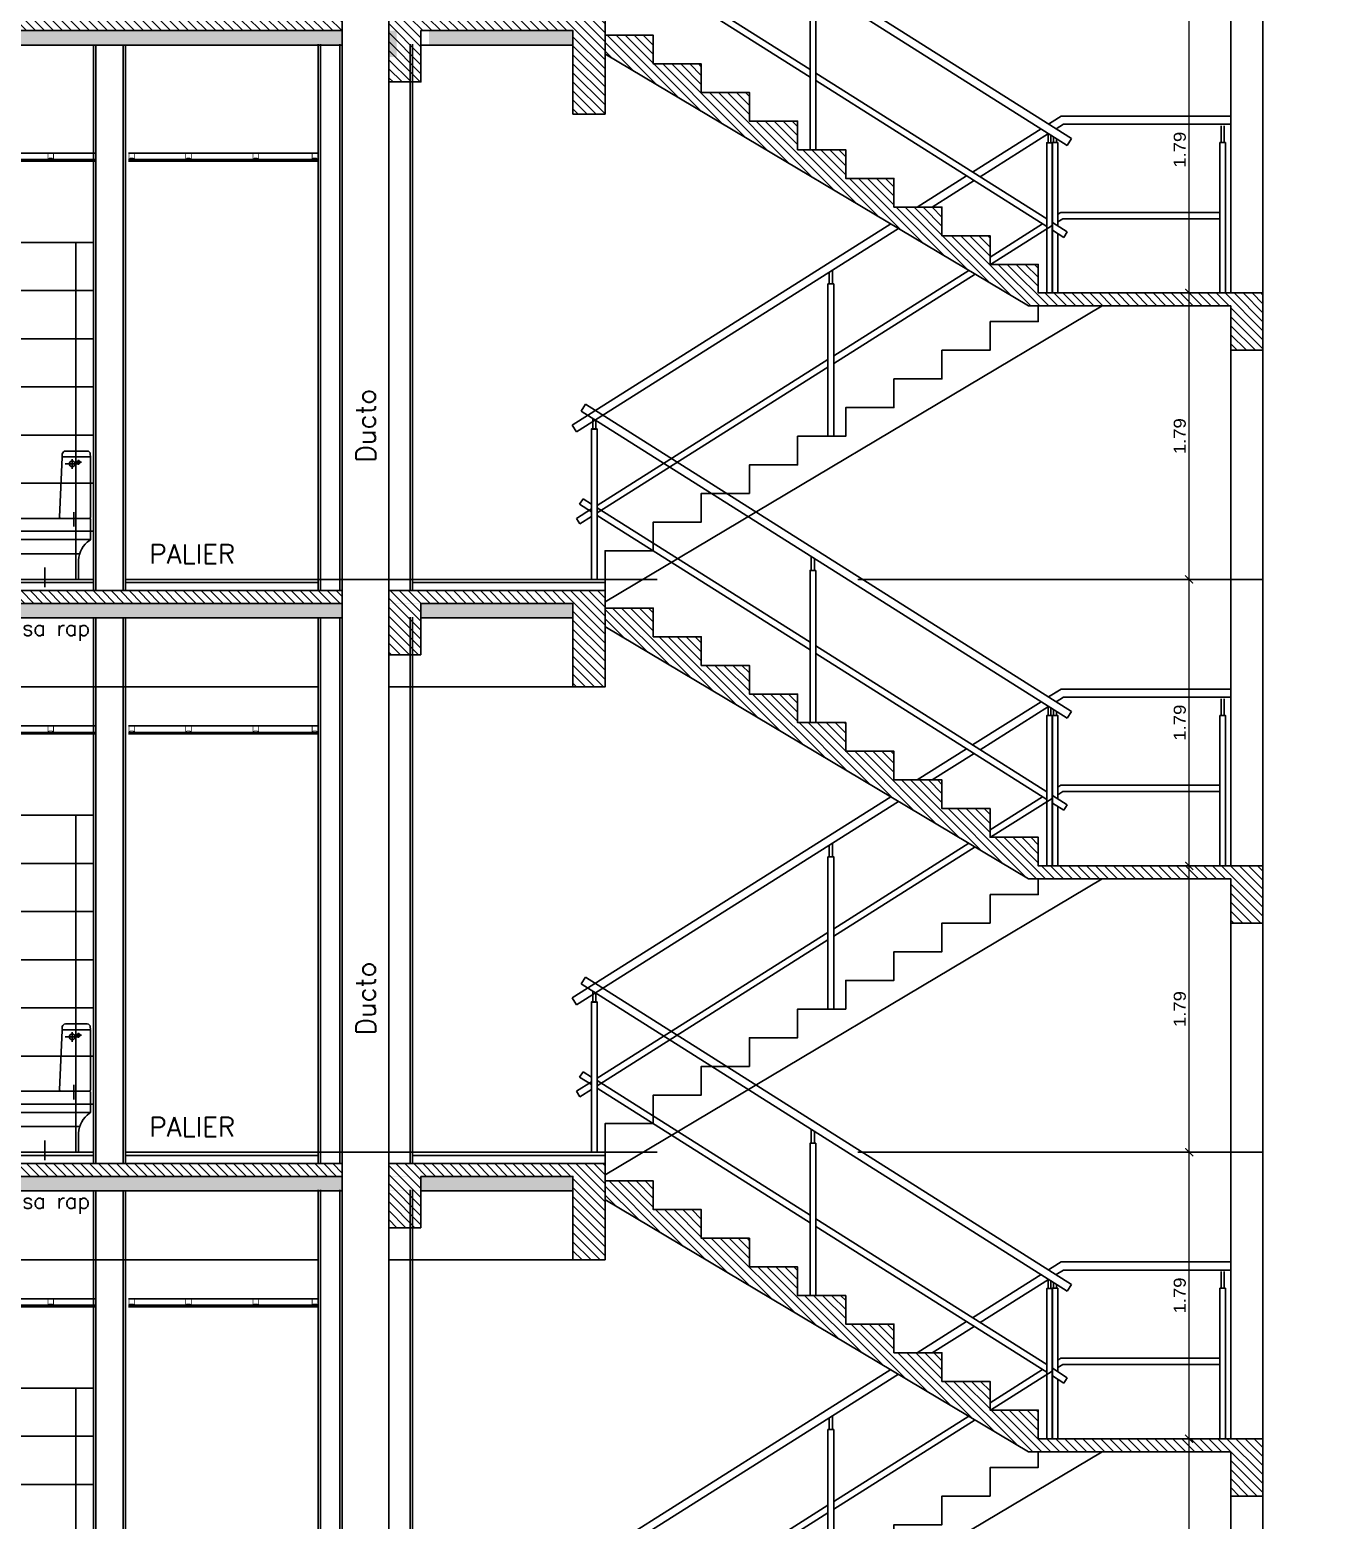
# Model space of a CAD drawing. Header units: metres. Extents: x 126 to 596, y -539 to -70.
# Drawn here: x 301.99 to 310.01, y -391.82 to -382.53 of the extents above; entities that cross this region are included whole.
import ezdxf
from ezdxf.enums import TextEntityAlignment as Align

# ---------------------------------------------------------------- set-up
doc = ezdxf.new("R2010")
doc.units = ezdxf.units.M
doc.header["$LTSCALE"] = 10
doc.linetypes.add('DASHDOT', pattern=[1, 0.5, -0.25, 0, -0.25])
doc.linetypes.add('HIDDEN', pattern=[0.375, 0.25, -0.125])
for name, color, linetype in [('01', 1, 'Continuous'), ('02', 2, 'Continuous'), ('A- Hatch Hormigon', 255, 'Continuous'), ('A-Autos', 254, 'Continuous'), ('A-Muros', 4, 'Continuous'), ('A-Revoques', 1, 'Continuous'), ('Dr Bloques', 1, 'Continuous'), ('Dr Ejes en bloque', 4, 'Continuous'), ('Dr Relleno vigueta', 254, 'Continuous'), ('PISO', 251, 'Continuous'), ('SAN', 1, 'Continuous'), ('SANFINAL', 1, 'Continuous'), ('SectionCutEdges', 5, 'Continuous'), ('TCOTA', 1, 'Continuous'), ('Texto', 3, 'Continuous'), ('TM-REVEST', 135, 'Continuous'), ('V-01', 1, 'Continuous')]:
    doc.layers.add(name, color=color, linetype=linetype)
doc.layers.add('SANHIDRO', color=3, linetype='DASHDOT', plot=False)
doc.styles.add('1-50', font='arial.ttf', dxfattribs={"width": 1.1, "height": 0.075})
doc.styles.add('T12', font='romans.shx', dxfattribs={"height": 0.12})
doc.dimstyles.new('1-50', dxfattribs={"dimscale": 0, "dimtxt": 0.075, "dimasz": 0.05, "dimexe": 0, "dimexo": 0.025, "dimgap": 0.02, "dimtad": 1, "dimzin": 4, "dimdsep": 46, "dimtxsty": '1-50', "dimblk": 'ARCHTICK', "dimcen": 0.09, "dimclrd": 256, "dimclre": 8, "dimclrt": 2, "dimadec": 0, "dimazin": 3, "dimtfac": 1, "dimtofl": 0, "dimtmove": 2, "dimatfit": 3, "dimldrblk": 'OPEN90', "dimfxl": 1, "dimtolj": 1, "dimtzin": 0, "dimlwd": 18, "dimlwe": 18, "dimarcsym": 0})
pattern_1 = [(315, (-42.116808, 92.436445), (0.0280633004, 0.0280633004), [])]

# ---------------------------------------------------------------- blocks, each defined once
blk = doc.blocks.new('_ArchTick')
at = {"color": 0, "linetype": 'ByBlock', "const_width": 0.15}
blk.add_lwpolyline([(-0.5, -0.5), (0.5, 0.5)], dxfattribs=at)
blk = doc.blocks.new('*D84')
at = {"layer": 'Defpoints', "color": 0, "transparency": 16777216}
for p in [(329.8798, -262.5836), (330.0195, -262.5836), (330.0195, -264.3686)]:
    blk.add_point(p, dxfattribs=at)
at = {"layer": 'TCOTA', "color": 8, "lineweight": 18, "transparency": 16777216}
for p, q in [((329.9945, -262.5836), (329.8798, -262.5836)), ((329.9945, -264.3686), (329.8798, -264.3686))]:
    blk.add_line(p, q, dxfattribs=at)
at = {"layer": 'TCOTA', "lineweight": 18, "transparency": 16777216}
blk.add_line((329.8798, -264.3686), (329.8798, -262.5836), dxfattribs=at)
at = {"layer": 'TCOTA', "lineweight": 18, "transparency": 16777216, "xscale": 0.05, "yscale": 0.05, "zscale": 0.05}
for p, rotation in [((329.8798, -262.5836), 90), ((329.8798, -264.3686), 270)]:
    blk.add_blockref('_ArchTick', p, dxfattribs=dict(at, rotation=rotation))
at = {"layer": 'TCOTA', "color": 2, "transparency": 16777216, "insert": (329.8215, -263.4761), "char_height": 0.075, "attachment_point": 5, "rotation": 90, "style": '1-50'}
blk.add_mtext('\\A1;1.79', dxfattribs=at)
blk = doc.blocks.new('_Open90')
at = {"color": 0, "linetype": 'ByBlock', "lineweight": -2}
for p, q in [((0, 0), (-1, 0)), ((-0.5, 0.5), (0, 0)), ((0, 0), (-0.5, -0.5))]:
    blk.add_line(p, q, dxfattribs=at)
blk = doc.blocks.new('*D85')
at = {"layer": 'Defpoints', "color": 0, "transparency": 16777216}
for p in [(329.8798, -260.7986), (330.0195, -260.7986), (330.0195, -262.5836)]:
    blk.add_point(p, dxfattribs=at)
at = {"layer": 'TCOTA', "color": 8, "lineweight": 18, "transparency": 16777216}
for p, q in [((329.9945, -260.7986), (329.8798, -260.7986)), ((329.9945, -262.5836), (329.8798, -262.5836))]:
    blk.add_line(p, q, dxfattribs=at)
at = {"layer": 'TCOTA', "lineweight": 18, "transparency": 16777216}
blk.add_line((329.8798, -262.5836), (329.8798, -260.7986), dxfattribs=at)
at = {"layer": 'TCOTA', "lineweight": 18, "transparency": 16777216, "xscale": 0.05, "yscale": 0.05, "zscale": 0.05}
for p, rotation in [((329.8798, -260.7986), 90), ((329.8798, -262.5836), 270)]:
    blk.add_blockref('_ArchTick', p, dxfattribs=dict(at, rotation=rotation))
at = {"layer": 'TCOTA', "color": 2, "transparency": 16777216, "insert": (329.8215, -261.6911), "char_height": 0.075, "attachment_point": 5, "rotation": 90, "style": '1-50'}
blk.add_mtext('\\A1;1.79', dxfattribs=at)
blk = doc.blocks.new('Cp-616-l')
at = {"layer": 'Defpoints', "color": 0, "linetype": 'ByBlock'}
for p in [(0.1906, 0.7612), (0.6805, 0.379)]:
    blk.add_point(p, dxfattribs=at)
at = {"layer": 'SAN'}
blk.add_lwpolyline([(0.539, 0.17, 0.37639), (0.52, 0.147), (0.53, 0.006, -0.373114), (0.525, 0), (0.0948, 0, -0.307516), (0.09, 0.004), (0.0885, 0.12, 0.240918), (0.0205, 0.243, -0.195479), (0.0155, 0.248), (0.0155, 0.376, -0.333962), (0.0205, 0.38, -0.146022), (0.0155, 0.389), (0.0155, 0.7618, -0.292854), (0.0175, 0.763, -0.419335), (0.0155, 0.765), (0.0158, 0.781, -0.400554), (0.0355, 0.8), (0.1709, 0.8, -0.358706), (0.1902, 0.783), (0.1905, 0.765, -0.419335), (0.1885, 0.763, -0.387411), (0.1906, 0.7612), (0.2075, 0.389, -0.170928), (0.2035, 0.38), (0.6721, 0.38, -0.282783), (0.6746, 0.3783), (0.6805, 0.298, -0.206829)], format="xyb", close=True, dxfattribs=at)
for centre, radius in [((0.0885, 0.73), 0.00875), ((0.1285, 0.72), 0.0175)]:
    blk.add_circle(centre, radius, dxfattribs=at)
at = {"layer": 'SANFINAL'}
for points in [[(0.0175, 0.763), (0.1885, 0.763)], [(0.0205, 0.38), (0.2035, 0.38)]]:
    blk.add_lwpolyline(points, dxfattribs=at)
for points in [[(0.0155, 0.248), (0.503, 0.248, 0.107258), (0.6805, 0.298, 0.103849)], [(0.0819, 0.16), (0.47, 0.16, 0.045713), (0.5341, 0.1686, 0.041815)]]:
    blk.add_lwpolyline(points, format="xyb", dxfattribs=at)
at = {"layer": 'SANHIDRO', "linetype": 'DASHDOT'}
for p, q in [((0.0885, 0.7454), (0.0885, 0.7132)), ((0.1285, 0.7485), (0.1285, 0.6883)), ((0.1111, 0.73), (0.0711, 0.73)), ((0.1717, 0.72), (0.0947, 0.72)), ((0.1185, 0.4197), (0.1185, 0.3289))]:
    blk.add_line(p, q, dxfattribs=at)
blk.add_lwpolyline([(0.3, -0.048), (0.3, 0.0736)], dxfattribs=at)
at = {"flags": 3}
blk.add_attdef('CODIGO', text='', height=0.024, dxfattribs=at).set_placement((0, 0), align=Align.MIDDLE)
blk = doc.blocks.new('dr bloque corte transversal')
at = {"layer": 'A- Hatch Hormigon'}
h = blk.add_hatch(dxfattribs=at)
h.set_pattern_fill('ANSI31', color=1, scale=0.0125, angle=-90, style=0)
h.set_pattern_definition([(315, (20.666615, 96.006445), (0.0280633004, 0.0280633004), [])])
h.paths.add_polyline_path([(324.6013, -270.0183), (320.6003, -270.0183), (320.6003, -270.0983), (324.6013, -270.0983)])
h.paths.add_polyline_path([(326.2391, -270.0183), (324.8913, -270.0183), (324.8913, -270.0983), (324.8916, -270.1883), (324.8913, -270.1883), (324.8913, -270.4183), (325.0913, -270.4183), (325.0913, -270.0983), (326.0391, -270.0983), (326.0391, -270.6183), (326.2391, -270.6183)])
at = {"layer": 'Dr Relleno vigueta'}
h = blk.add_hatch(dxfattribs=at)
h.set_pattern_fill('AR-CONC', color=256, scale=0.001, angle=-90, style=0)
h.paths.add_polyline_path([(324.8914, -270.0992), (324.8914, -270.1892), (326.0391, -270.1883), (326.0391, -270.0983)])
h.paths.add_polyline_path([(324.6013, -270.1883), (324.6013, -270.0983), (320.6003, -270.0983), (320.6003, -270.1883)])
h.paths.add_polyline_path([(324.8913, -270.0983), (324.8916, -270.1883), (325.0913, -270.1883), (325.0913, -270.0983)])
at = {"color": 1}
for p, q in [((320.6003, -270.6183), (324.4513, -270.6183)), ((324.8916, -270.6183), (326.0391, -270.6183))]:
    blk.add_line(p, q, dxfattribs=at)
at = {"layer": '01'}
for points in [[(321.7413, -267.2913), (323.0699, -267.2913)], [(323.2695, -267.2913), (323.8533, -267.2913), (323.8533, -267.2913), (324.4513, -267.2913)]]:
    blk.add_lwpolyline(points, dxfattribs=at)
at = {"layer": '01', "linetype": 'Continuous'}
for points in [[(321.7413, -267.3313), (323.0699, -267.3313)], [(321.7413, -267.3413), (323.0699, -267.3413)], [(323.2695, -267.3313), (323.8933, -267.3313), (323.8933, -267.3313), (324.4513, -267.3313)], [(323.2695, -267.3413), (323.8933, -267.3413), (323.8933, -267.3413), (324.4513, -267.3413)]]:
    blk.add_lwpolyline(points, dxfattribs=at)
at = {"layer": '02'}
for p, q in [((323.0513, -269.9483), (321.7413, -269.9483)), ((323.0513, -269.9683), (321.7413, -269.9683)), ((324.4513, -269.9483), (323.2513, -269.9483)), ((324.4513, -269.9683), (323.2513, -269.9683)), ((326.2391, -269.9483), (325.0392, -269.9483)), ((326.2391, -269.9683), (325.0392, -269.9683)), ((326.2391, -270.0183), (326.2391, -269.9483)), ((324.6013, -270.0983), (324.6013, -270.1883)), ((324.6013, -270.0983), (324.6013, -270.1883)), ((320.6003, -270.1883), (324.6013, -270.1883)), ((325.0913, -270.1883), (326.0391, -270.1883))]:
    blk.add_line(p, q, dxfattribs=at)
at = {"layer": 'A-Autos', "color": 114, "true_color": 0x139b48}
blk.add_line((326.2391, -270.0183), (326.2391, -270.6183), dxfattribs=at)
at = {"layer": 'A-Muros'}
for p, q in [((323.0663, -266.6157), (323.0663, -270.0183)), ((323.2363, -270.0183), (323.2363, -266.6154)), ((324.4663, -266.6132), (324.4663, -270.0183)), ((324.5863, -270.0183), (324.5863, -266.6129)), ((324.8913, -266.6123), (324.8913, -270.0183)), ((324.8913, -266.6132), (324.8913, -270.0183)), ((325.0242, -270.0183), (325.0242, -266.6129))]:
    blk.add_line(p, q, dxfattribs=at)
at = {"layer": 'A-Revoques'}
for p, q in [((323.0513, -266.6157), (323.0513, -270.0183)), ((323.2513, -270.0183), (323.2513, -266.6154)), ((324.4513, -266.6132), (324.4513, -270.0183)), ((324.6013, -270.0183), (324.6013, -266.6129)), ((325.0392, -270.0183), (325.0392, -266.6129))]:
    blk.add_line(p, q, dxfattribs=at)
at = {"layer": 'SectionCutEdges'}
for p, q in [((324.6013, -270.0183), (324.6013, -270.0983)), ((324.8913, -270.0183), (324.8913, -270.0983)), ((324.8913, -270.0183), (324.8913, -270.4183)), ((324.8913, -270.0983), (324.8916, -270.1904)), ((325.0913, -270.4183), (325.0913, -270.0983)), ((324.8916, -270.1883), (324.8913, -270.1883)), ((324.8913, -270.4183), (325.0913, -270.4183))]:
    blk.add_line(p, q, dxfattribs=at)
for points in [[(316.3413, -270.0183), (324.6013, -270.0183)], [(324.6013, -270.0983), (320.6003, -270.0983), (320.6003, -270.6183), (320.4019, -270.6183), (320.4019, -270.1383), (316.5396, -270.1383), (316.5396, -270.6183), (316.3413, -270.6183), (316.3413, -270.0183)], [(324.8913, -270.0183), (326.2391, -270.0183), (326.2391, -270.6183), (326.0391, -270.6183), (326.0391, -270.0983), (325.0913, -270.0983), (325.0913, -270.0983), (325.0913, -270.0983), (325.0913, -270.0983), (325.0913, -270.0983)]]:
    blk.add_lwpolyline(points, dxfattribs=at)
at = {"layer": 'TM-REVEST', "color": 35}
for points in [[(322.9413, -268.1483), (322.9413, -268.1483), (322.3413, -268.1483), (322.3413, -267.8483), (322.9413, -267.8483), (322.9413, -268.1483)], [(323.0513, -268.1483), (323.0513, -268.1483), (322.9413, -268.1483), (322.9413, -267.8483), (323.0513, -267.8483), (323.0513, -268.1483)], [(322.9413, -268.4483), (322.9413, -268.4483), (322.3413, -268.4483), (322.3413, -268.1483), (322.9413, -268.1483), (322.9413, -268.4483)], [(323.0513, -268.4483), (323.0513, -268.4483), (322.9413, -268.4483), (322.9413, -268.1483), (323.0513, -268.1483), (323.0513, -268.4483)], [(322.9413, -268.7483), (322.9413, -268.7483), (322.3413, -268.7483), (322.3413, -268.4483), (322.9413, -268.4483), (322.9413, -268.7483)], [(323.0513, -268.7483), (323.0513, -268.7483), (322.9413, -268.7483), (322.9413, -268.4483), (323.0513, -268.4483), (323.0513, -268.7483)], [(322.9413, -269.0483), (322.9413, -269.0483), (322.3413, -269.0483), (322.3413, -268.7483), (322.9413, -268.7483), (322.9413, -269.0483)], [(323.0513, -269.0483), (323.0513, -269.0483), (322.9413, -269.0483), (322.9413, -268.7483), (323.0513, -268.7483), (323.0513, -269.0483)], [(322.9413, -269.3483), (322.9413, -269.3483), (322.3413, -269.3483), (322.3413, -269.0483), (322.9413, -269.0483), (322.9413, -269.3483)], [(323.0513, -269.3483), (323.0513, -269.3483), (322.9413, -269.3483), (322.9413, -269.0483), (323.0513, -269.0483), (323.0513, -269.3483)], [(322.9413, -269.6483), (322.9413, -269.6483), (322.3413, -269.6483), (322.3413, -269.3483), (322.9413, -269.3483), (322.9413, -269.6483)], [(323.0513, -269.6483), (323.0513, -269.6483), (322.9413, -269.6483), (322.9413, -269.3483), (323.0513, -269.3483), (323.0513, -269.6483)], [(322.9413, -269.9483), (322.9413, -269.9483), (322.3413, -269.9483), (322.3413, -269.6483), (322.9413, -269.6483), (322.9413, -269.9483)], [(323.0513, -269.9483), (323.0513, -269.9483), (322.9413, -269.9483), (322.9413, -269.6483), (323.0513, -269.6483), (323.0513, -269.9483)]]:
    blk.add_lwpolyline(points, dxfattribs=at)
at = {"layer": 'V-01', "const_width": 0.005}
for points in [[(322.772, -267.2913), (322.767, -267.2913), (322.767, -267.3263), (322.772, -267.3263), (322.7743, -267.3233), (322.7937, -267.3233), (322.797, -267.3263), (322.802, -267.3263), (322.802, -267.2913), (322.797, -267.2913)], [(323.2772, -267.2913), (323.2722, -267.2913), (323.2722, -267.3263), (323.2772, -267.3263), (323.2795, -267.3233), (323.2989, -267.3233), (323.3022, -267.3263), (323.3072, -267.3263), (323.3072, -267.2913), (323.3022, -267.2913)], [(323.6304, -267.2913), (323.6254, -267.2913), (323.6254, -267.3263), (323.6304, -267.3263), (323.6328, -267.3233), (323.6521, -267.3233), (323.6554, -267.3263), (323.6604, -267.3263), (323.6604, -267.2913), (323.6554, -267.2913)], [(324.0501, -267.2913), (324.0451, -267.2913), (324.0451, -267.3263), (324.0501, -267.3263), (324.0525, -267.3233), (324.0718, -267.3233), (324.0751, -267.3263), (324.0801, -267.3263), (324.0801, -267.2913), (324.0751, -267.2913)], [(324.4184, -267.2913), (324.4134, -267.2913), (324.4134, -267.3263), (324.4184, -267.3263), (324.4208, -267.3233), (324.4401, -267.3233), (324.4434, -267.3263), (324.4484, -267.3263), (324.4484, -267.2913), (324.4434, -267.2913)]]:
    blk.add_lwpolyline(points, dxfattribs=at)
at = {"layer": 'SAN', "xscale": -1}
blk.add_blockref('Cp-616-l', (323.0468, -269.9483), dxfattribs=at)
at = {"layer": 'Texto', "transparency": 33554687, "style": 'T12'}
blk.add_text('Ducto', height=0.12, rotation=90, dxfattribs=at).set_placement((324.8087, -269.2185))
for s, height, p in [('PALIER', 0.12, (323.3987, -269.8499)), ('vigueta losa rap', 0.096, (321.9723, -270.2988))]:
    blk.add_text(s, height=height, dxfattribs=at).set_placement(p)
blk = doc.blocks.new('dr torre en corte')
at = {"layer": 'A- Hatch Hormigon'}
h = blk.add_hatch(dxfattribs=at)
h.set_pattern_fill('ANSI31', color=1, scale=0.0125, angle=-90, style=0)
h.set_pattern_definition(pattern_1)
h.paths.add_polyline_path([(253.7562, -262.9583), (257.6185, -262.9583), (257.6185, -263.4783), (257.8168, -263.4783), (257.8168, -262.9583), (261.8179, -262.9583), (261.8179, -262.8783), (253.5579, -262.8783), (253.5579, -263.4783), (253.7562, -263.4783)])
h = blk.add_hatch(dxfattribs=at)
h.set_pattern_fill('ANSI31', color=1, scale=0.0125, angle=-90, style=0)
h.set_pattern_definition(pattern_1)
h.paths.add_polyline_path([(262.308, -262.9584), (263.2557, -262.9583), (263.2557, -263.4783), (263.4557, -263.4783), (263.4557, -262.8783), (262.1079, -262.8783), (262.1079, -262.9583), (262.108, -262.9584), (262.108, -263.2784), (262.308, -263.2784)])
at = {"layer": 'Dr Relleno vigueta'}
h = blk.add_hatch(dxfattribs=at)
h.set_pattern_fill('AR-CONC', color=256, scale=0.001, angle=-90, style=0)
h.set_pattern_definition([(320, (-62.78342, 7.14), (-0.015939086, -0.18218467), [0.01905, -0.20955]), (265, (-62.78342, 7.14), (0.191056845, 0.03524342), [0.01524, -0.167640584]), (10.451445, (-62.78475, 7.12482), (0.17511775, -0.14694125), [0.01619001, -0.178090245]), (316.1842, (-62.73262, 7.14), (-0.04204233, -0.27107904), [0.028575, -0.314325]), (6.63556, (-62.73613, 7.1174), (0.24742612, -0.23740413), [0.02428502, -0.2671356]), (261.18415, (-62.73262, 7.14), (0.24742612, -0.23740413), [0.02285997, -0.25145973]), (291, (-62.74532, 7.1146), (-0.1022652, -0.15161439), [0.01905, -0.20955]), (236, (-62.74532, 7.1146), (0.18418797, -0.06180203), [0.01524, -0.16764]), (341.451445, (-62.75384, 7.10197), (0.08192277, -0.21341642), [0.01619001, -0.17808994]), (307.5, (-62.78342, 7.14), (0.084555039, -0.003088603), [0, -0.165608, 0, -0.17018, 0, -0.168275]), (277.5, (-62.78342, 7.14), (0.100180575, -0.066819663), [0, -0.097028, 0, -0.161798, 0, -0.064135]), (237.5, (-62.78342, 7.19664), (-0.005728744, -0.135590595), [0, -0.0635, 0, -0.19812, 0, -0.26289]), (227.5, (-62.78342, 7.22204), (0.02542649, -0.14812918), [0, -0.08255, 0, -0.131572, 0, -0.18669])])
h.paths.add_polyline_path([(262.3579, -262.9583), (262.3579, -263.0483), (263.2557, -263.0483), (263.2557, -262.9583)])
h.paths.add_polyline_path([(261.8179, -263.0483), (261.8179, -262.9583), (257.8168, -262.9583), (257.8168, -263.0483)])
h.paths.add_polyline_path([(262.1079, -262.9583), (262.1082, -263.1233), (262.1579, -263.1233), (262.1579, -262.9583)])
at = {"layer": '02'}
for p, q in [((261.8179, -262.9583), (261.8179, -263.0483)), ((257.8168, -263.0483), (261.8179, -263.0483)), ((262.308, -263.0484), (263.2557, -263.0483))]:
    blk.add_line(p, q, dxfattribs=at)
at = {"layer": 'A-Autos', "color": 114, "true_color": 0x139b48}
blk.add_line((263.4557, -262.8783), (263.4557, -263.4783), dxfattribs=at)
at = {"layer": 'SectionCutEdges'}
for p, q in [((261.8179, -262.8783), (261.8179, -262.9583)), ((262.1079, -262.8783), (262.1079, -262.9583))]:
    blk.add_line(p, q, dxfattribs=at)
for points in [[(261.8179, -262.9583), (257.8168, -262.9583), (257.8168, -263.4783), (257.6185, -263.4783), (257.6185, -262.9583), (253.7562, -262.9583), (253.7562, -263.4783), (253.5579, -263.4783), (253.5579, -262.8783)], [(262.1079, -262.8783), (263.4557, -262.8783), (263.4557, -263.4783), (263.2557, -263.4783), (263.2557, -262.9583), (262.308, -262.9584), (262.308, -263.2784), (262.108, -263.2784), (262.108, -262.9584), (262.1079, -262.9583)]]:
    blk.add_lwpolyline(points, dxfattribs=at)
blk = doc.blocks.new('niveles')
at = {"layer": 'PISO', "linetype": 'HIDDEN'}
for p, q in [((572.152, -287.0736), (533.4553, -287.0736)), ((572.152, -290.6436), (533.4553, -290.6436))]:
    blk.add_line(p, q, dxfattribs=at)
blk = doc.blocks.new('dr bloque')
at = {"layer": 'A- Hatch Hormigon'}
h = blk.add_hatch(dxfattribs=at)
h.set_pattern_fill('ANSI31', color=1, scale=0.0125, angle=-90, style=0)
h.set_pattern_definition([(315, (0, 0.140016), (0.0280633004, 0.0280633004), [])])
h.paths.add_polyline_path([(330.3391, -261.3986), (330.1391, -261.3986)], flags=17)
h.paths.add_polyline_path([(330.3391, -262.5836), (328.9391, -262.5836), (328.9391, -262.4051), (328.6391, -262.4051), (328.6391, -262.2266), (328.3391, -262.2266), (328.3391, -262.0481), (328.0391, -262.0481), (328.0391, -261.8696), (327.7391, -261.8696), (327.7391, -261.6911), (327.4391, -261.6911), (327.4391, -261.5126), (327.1391, -261.5126), (327.1391, -261.3341), (326.8391, -261.3341), (326.8391, -261.1556), (326.5391, -261.1556), (326.5391, -260.9771), (326.2391, -260.9771), (326.2373, -261.0924), (328.8793, -262.6644), (329.2672, -262.6644), (330.1391, -262.6644), (330.1391, -262.9406), (330.3391, -262.9406)])
h.paths.add_polyline_path([(330.3391, -262.9406), (330.1391, -262.9406)], flags=17)
at = {"color": 1}
blk.add_lwpolyline([(326.2391, -264.3686), (326.2391, -264.1901), (326.5391, -264.1901), (326.5391, -264.0116), (326.8391, -264.0116), (326.8391, -263.8331), (327.1391, -263.8331), (327.1391, -263.6546), (327.4391, -263.6546), (327.4391, -263.4761), (327.7391, -263.4761), (327.7391, -263.2976), (328.0391, -263.2976), (328.0391, -263.1191), (328.3391, -263.1191), (328.3391, -262.9406), (328.6391, -262.9406), (328.6401, -262.7621), (328.9391, -262.7621), (328.9391, -262.6644), (329.338, -262.6644), (326.2391, -264.5083)], dxfattribs=at)
at = {"layer": '01'}
for p, q in [((326.0898, -259.7495), (326.1163, -259.7071)), ((329.1202, -261.6641), (326.0898, -259.7495)), ((329.1468, -261.6218), (326.1163, -259.7071)), ((326.0806, -260.3301), (326.1018, -260.2962)), ((326.1542, -260.3764, 0), (326.0806, -260.3301)), ((326.1542, -260.3298), (326.1018, -260.2962)), ((327.5172, -261.1904), (326.19, -260.3519)), ((327.5172, -261.2377), (326.19, -260.3992)), ((328.9917, -262.122), (327.5529, -261.213)), ((328.9917, -262.1693), (327.5529, -261.2603)), ((329.0035, -261.5312), (329.0812, -261.4821)), ((329.0035, -261.5312), (329.0653, -261.4921)), ((328.53, -261.8303), (328.9566, -261.5608)), ((329.1202, -261.6641), (329.1468, -261.6218)), ((328.1853, -262.0481), (328.4926, -261.854)), ((329.0609, -262.0931), (329.0798, -262.0812)), ((329.0798, -262.0812), (330.0703, -262.0812)), ((326.0349, -263.4068), (328.0195, -262.1529)), ((328.6391, -262.3596), (328.966, -262.1531)), ((328.642, -262.4051), (329.0252, -262.163)), ((329.1202, -262.2032), (329.0274, -262.1446)), ((329.0988, -262.237), (329.0274, -262.1919)), ((329.0609, -262.1404), (329.0914, -262.1212)), ((329.0914, -262.1212), (330.0703, -262.1212)), ((329.0988, -262.237), (329.1202, -262.2032)), ((327.6645, -262.9754), (328.5072, -262.443)), ((327.6645, -263.0227), (328.5457, -262.4659)), ((326.19, -263.907), (327.6287, -262.998)), ((326.19, -263.9543), (327.6287, -263.0453)), ((326.0615, -263.4491), (326.0349, -263.4068)), ((326.0615, -263.9882), (326.1542, -263.9296)), ((326.0828, -264.022), (326.0615, -263.9882)), ((326.0828, -264.022), (326.1542, -263.9769))]:
    blk.add_line(p, q, dxfattribs=at)
for points in [[(326.19, -259.861), (326.1542, -259.861), (326.1542, -260.7986), (326.19, -260.7986)], [(327.5529, -260.742), (327.5172, -260.742), (327.5172, -261.6911), (327.5529, -261.6911)], [(329.0274, -261.6475), (328.9917, -261.6475), (328.9917, -262.5836), (329.0274, -262.5836)], [(330.0703, -261.646), (330.106, -261.646), (330.106, -262.5836), (330.0703, -262.5836)], [(327.6287, -262.527), (327.6645, -262.527), (327.6645, -263.4761), (327.6287, -263.4761)], [(326.1542, -263.4325), (326.19, -263.4325), (326.19, -264.3686), (326.1542, -264.3686)]]:
    blk.add_lwpolyline(points, close=True, dxfattribs=at)
for points in [[(326.1631, -259.7959), (326.1631, -259.861), (326.181, -259.861), (326.181, -259.8072)], [(327.5451, -260.669), (327.5451, -260.742), (327.5245, -260.742), (327.5245, -260.656)], [(329.0503, -261.5608), (329.0956, -261.5321)], [(329.0812, -261.4821), (330.1391, -261.4821)], [(329.0956, -261.5321), (330.1391, -261.5321)], [(330.0971, -261.5421), (330.0971, -261.646), (330.0792, -261.646), (330.0792, -261.5421)], [(328.5769, -261.8599), (329.0035, -261.5904)], [(329.0006, -261.5892), (329.0006, -261.6475), (329.0185, -261.6475), (329.0185, -261.6004)], [(329.052, -261.621), (329.052, -261.646), (329.0341, -261.646), (329.0341, -261.6097)], [(329.052, -261.5597), (329.052, -261.5619)], [(329.0609, -262.213), (329.0609, -262.5836), (329.0252, -262.5836), (329.0252, -261.646), (329.0609, -261.646), (329.0609, -262.1657)], [(328.2789, -262.0481), (328.5394, -261.8836)], [(326.0615, -263.4491), (328.0678, -262.1816)], [(327.6366, -262.454), (327.6366, -262.527), (327.6571, -262.527), (327.6571, -262.441)], [(326.181, -263.3742), (326.181, -263.4325), (326.1631, -263.4325), (326.1631, -263.3854)]]:
    blk.add_lwpolyline(points, dxfattribs=at)
at = {"layer": 'A-Autos', "color": 114, "true_color": 0x139b48}
for p, q in [((326.2391, -260.7986), (326.0391, -260.7986)), ((330.3391, -262.8486), (330.3391, -262.5486)), ((330.3391, -262.5486), (330.3391, -262.8486)), ((328.9391, -262.6644), (330.1391, -262.6644)), ((330.1391, -262.6644), (330.1391, -262.8486))]:
    blk.add_line(p, q, dxfattribs=at)
at = {"layer": 'SectionCutEdges'}
for p, q in [((330.3391, -260.7986), (330.1391, -260.7986)), ((330.1391, -260.7986), (330.1391, -260.7986)), ((330.1391, -260.7986), (330.1391, -262.5836)), ((330.3391, -260.7986), (330.3391, -260.7986)), ((330.3391, -260.7986), (330.3391, -262.6186)), ((330.1391, -262.9186), (330.1391, -264.3686)), ((330.3391, -262.9186), (330.3391, -264.3686))]:
    blk.add_line(p, q, dxfattribs=at)
blk.add_lwpolyline([(326.2391, -260.7986), (326.2391, -260.7986), (326.2391, -260.9771), (326.5391, -260.9771), (326.5391, -261.1556), (326.8391, -261.1556), (326.8391, -261.3341), (327.1391, -261.3341), (327.1391, -261.5126), (327.4391, -261.5126), (327.4391, -261.6911), (327.7391, -261.6911), (327.7391, -261.8696), (328.0391, -261.8696), (328.0391, -262.0481), (328.3391, -262.0481), (328.3391, -262.2266), (328.6391, -262.2266), (328.6391, -262.4051), (328.9391, -262.4051), (328.9391, -262.5836), (330.3391, -262.5836), (330.3391, -262.9406), (330.1391, -262.9406), (330.1391, -262.6644), (328.8793, -262.6644), (326.2373, -261.0924)], dxfattribs=at)
blk.add_lwpolyline([(330.1391, -260.7986), (330.3391, -260.7986), (330.3391, -260.7986), (330.1391, -260.7986)], close=True, dxfattribs=at)
at = {"layer": 'TCOTA', "color": 5}
for base, p1, p2, picture, middle in [((329.8797611163, -260.798632171), (330.0194617365, -262.583632171), (330.0194617365, -260.798632171), '*D85', (329.8214681422, -261.691132171)), ((329.8797611163, -262.583632171), (330.0194617365, -264.368632171), (330.0194617365, -262.583632171), '*D84', (329.8214681422, -263.476132171))]:
    dim = blk.add_linear_dim(base=base, p1=p1, p2=p2, angle=90, dimstyle='1-50', override={"dimscale": 1}, dxfattribs=at)
    dim.commit()
    dim.dimension.update_dxf_attribs({"geometry": picture, "text_midpoint": middle})

msp = doc.modelspace()

# ---------------------------------------------------------------- block references
at = {"layer": 'A-Muros'}
msp.add_blockref('dr torre en corte', (42.1168, -119.5764, 0), dxfattribs=at)
at = {"layer": 'Dr Bloques', "color": 114, "true_color": 0x139b48}
for name, p in [('dr bloque', (-20.6666, -121.5861, 0)), ('dr bloque corte transversal', (-20.6666, -116.0064, 0)), ('dr bloque', (-20.6666, -125.1561, 0)), ('dr bloque corte transversal', (-20.6666, -119.5764, 0)), ('dr bloque', (-20.6666, -128.7261, 0)), ('dr bloque corte transversal', (-20.6666, -123.1464, 0))]:
    msp.add_blockref(name, p, dxfattribs=at)
at = {"layer": 'Dr Ejes en bloque'}
msp.add_blockref('niveles', (-251.2541, -98.8812, 0), dxfattribs=at)

doc.saveas('drawing.dxf')
